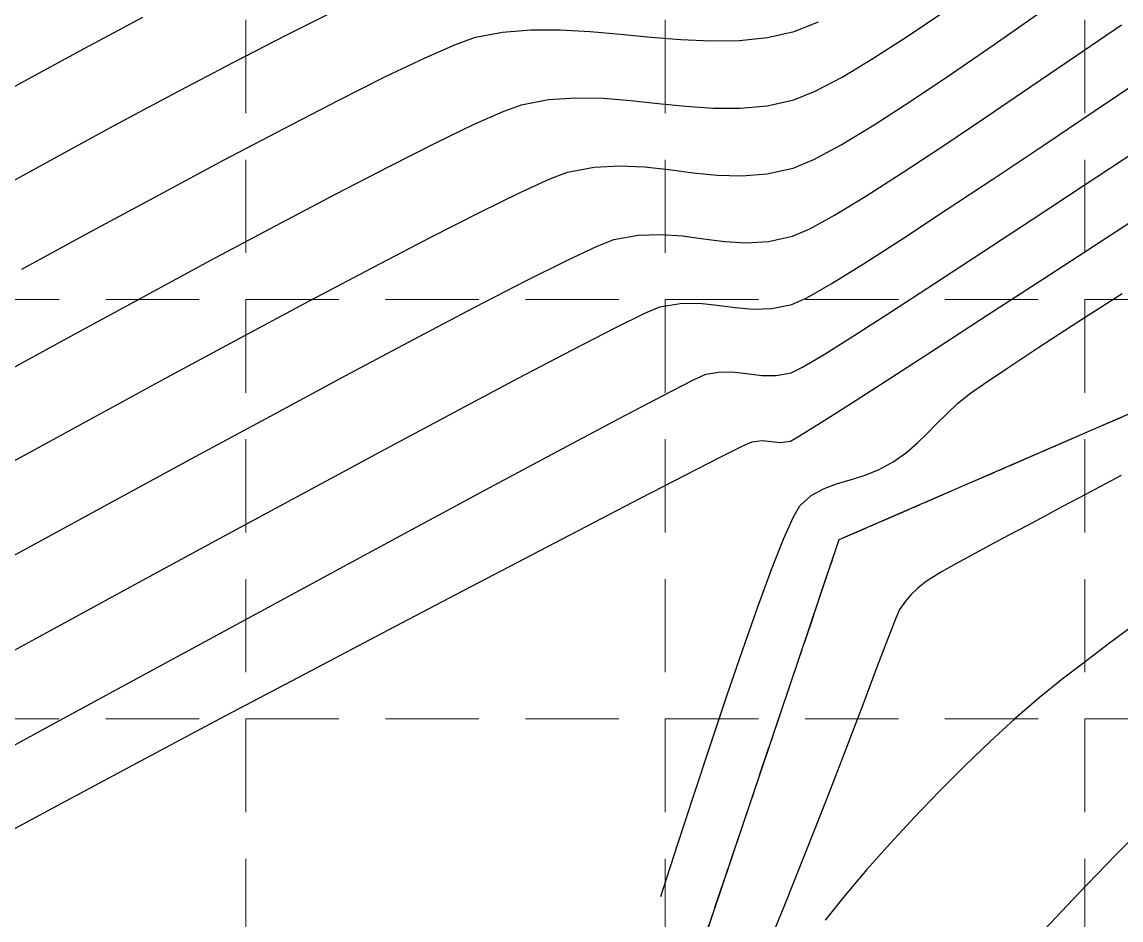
# Model space of a CAD drawing. Header units: inches. Extents: x 2547543 to 2548696, y 7125653 to 7126375.
# Drawn here: x 2548019.98 to 2548067.14, y 7125825.75 to 7125864.29 of the extents above; entities that cross this region are included whole.
import ezdxf

# ---------------------------------------------------------------- set-up
doc = ezdxf.new("R2010")
doc.units = ezdxf.units.IN
doc.header["$MEASUREMENT"] = 0
doc.linetypes.add('CENTER', pattern=[2, 1.25, -0.25, 0.25, -0.25])
doc.linetypes.add('HIDDEN', pattern=[0.375, 0.25, -0.125])
for name, color, linetype in [('CONT-MJR', 6, 'Continuous'), ('CONT-MNR', 14, 'Continuous'), ('GRID', 254, 'HIDDEN'), ('V-AREA', 6, 'Continuous'), ('V-CREEK-CNTR-E', 2, 'CENTER')]:
    doc.layers.add(name, color=color, linetype=linetype)

msp = doc.modelspace()

# ---------------------------------------------------------------- linework, layer by layer
at = {"layer": 'CONT-MJR', "color": 35, "extrusion": (0.5605996192398565, -0.8280869923553491, 0), "elevation": -4472394.68793319}
msp.add_lwpolyline([(6104770.106324621, 565), (6104772.006378194, 565)], dxfattribs=at)
at = {"layer": 'CONT-MJR', "color": 35, "extrusion": (0.5428018088393791, -0.8398608196128083, 0), "elevation": -4601643.228172543}
msp.add_lwpolyline([(6007943.983051032, 565), (6007945.730142836, 565)], dxfattribs=at)
at = {"layer": 'CONT-MJR', "color": 35, "extrusion": (-0.5141447748526068, 0.8577034163927311, 0), "elevation": 4801806.864729458}
msp.add_lwpolyline([(-5849200.293285543, 565.0000000000009), (-5849201.837575998, 565.0000000000009)], dxfattribs=at)
at = {"layer": 'CONT-MJR', "color": 35, "extrusion": (0.4654312470745188, -0.8850840379572205, 0), "elevation": -5121042.149376165}
msp.add_lwpolyline([(5571840.46110958, 565.0000000000009), (5571841.754882072, 565.0000000000009)], dxfattribs=at)
at = {"layer": 'CONT-MJR', "color": 35, "extrusion": (0.1870917827376927, -0.9823424376621587, 0), "elevation": -6523317.795866025}
msp.add_lwpolyline([(3836239.20465351, 565), (3836240.386730532, 565)], dxfattribs=at)
at = {"layer": 'CONT-MJR', "color": 35}
for points, elevation in [([(2548042.577165801, 7125860.958199721), (2548043.747313815, 7125861.037837461)], 565), ([(2548043.747313815, 7125861.037837461), (2548044.923578948, 7125861.012333871)], 565), ([(2548046.103134728, 7125860.918066779), (2548047.283154679, 7125860.791414014)], 565), ([(2548033.43090658, 7125856.895401094), (2548035.738522617, 7125858.089939441)], 565), ([(2548030.863014924, 7125855.542227992), (2548033.43090658, 7125856.895401094)], 565), ([(2548061.438463487, 7125851.725705545), (2548063.782363979, 7125853.251900653)], 560), ([(2548018.938961321, 7125849.087890478), (2548022.07282085, 7125850.803251378)], 565), ([(2548057.261456535, 7125849.014911415), (2548059.240928577, 7125850.297387301)], 560), ([(2548051.306276112, 7125846.273235479), (2548051.740612521, 7125846.320723692)], 560), ([(2548051.740612521, 7125846.320723692), (2548052.136963486, 7125846.279954319)], 560), ([(2548052.136963486, 7125846.279954319), (2548052.530937423, 7125846.24320199)], 560), ([(2548038.592535886, 7125839.715783885), (2548041.530864974, 7125841.252506763)], 560), ([(2548067.902082715, 7125838.557307181), (2548066.644248171, 7125837.625746188)], 560), ([(2548028.729231785, 7125834.515825588), (2548032.131927084, 7125836.316938372)], 560), ([(2548025.291332162, 7125832.687592686), (2548028.729231785, 7125834.515825588)], 560), ([(2548062.585586865, 7125834.379400581), (2548061.515215917, 7125833.402450906)], 560), ([(2548059.34160188, 7125831.276675166), (2548058.269754207, 7125830.161519771)], 560), ([(2548058.269754207, 7125830.161519771), (2548057.228809708, 7125829.033966473)], 560)]:
    msp.add_lwpolyline(points, dxfattribs=dict(at, elevation=elevation))
at = {"layer": 'CONT-MJR', "color": 35, "extrusion": (-0.07966345909101474, -0.9968218162167471, 0), "elevation": -7306199.788954361}
msp.add_lwpolyline([(1972276.031279514, 565.0000000000009), (1972277.214596091, 565.0000000000009)], dxfattribs=at)
at = {"layer": 'CONT-MJR', "color": 35, "extrusion": (-0.2200000183841822, 0.9754998677144757, 0), "elevation": 6390704.682846107}
msp.add_lwpolyline([(-4053313.823942096, 565.0000000000009), (-4053314.992516026, 565.0000000000009)], dxfattribs=at)
at = {"layer": 'CONT-MJR', "color": 35, "extrusion": (-0.3724702102620702, 0.9280441489860971, 0), "elevation": 5664039.686370589}
msp.add_lwpolyline([(-5018876.687379882, 565), (-5018877.688384526, 565)], dxfattribs=at)
at = {"layer": 'CONT-MJR', "color": 35, "extrusion": (-0.4081958821625339, 0.9128943650749253, 0), "elevation": 5465058.160025328}
msp.add_lwpolyline([(-5234837.460282568, 565.0000000000009), (-5234838.820471074, 565.0000000000009)], dxfattribs=at)
at = {"layer": 'CONT-MJR', "color": 35, "extrusion": (0.3416108270201201, -0.9398414987978715, 0), "elevation": -5826741.099939152}
msp.add_lwpolyline([(4829025.400953101, 565.0000000000005), (4829026.242987595, 565.0000000000005)], dxfattribs=at)
at = {"layer": 'CONT-MJR', "color": 35, "extrusion": (-0.1035960078539546, -0.9946194584647555, 0), "elevation": -7351487.327809384}
msp.add_lwpolyline([(1796126.678400386, 565.0000000000009), (1796127.862428751, 565.0000000000009)], dxfattribs=at)
at = {"layer": 'CONT-MJR', "color": 35, "extrusion": (-0.0700135345108943, -0.9975460415365758, 0), "elevation": -7286771.981502653}
msp.add_lwpolyline([(2042888.963875114, 565.0000000000005), (2042890.13922826, 565.0000000000005)], dxfattribs=at)
at = {"layer": 'CONT-MJR', "color": 35, "extrusion": (-0.004759962547305902, -0.9999886713141046, 0), "elevation": -7137908.480649553}
msp.add_lwpolyline([(2514101.937718381, 565.0000000000009), (2514103.102185203, 565.0000000000009)], dxfattribs=at)
at = {"layer": 'CONT-MJR', "color": 35, "extrusion": (0.09285447531999666, -0.9956796906701714, 0), "elevation": -6858476.739056783}
msp.add_lwpolyline([(3198710.475545276, 565), (3198711.634162771, 565)], dxfattribs=at)
at = {"layer": 'CONT-MJR', "color": 35, "extrusion": (0.435483681421691, -0.9001966247522878, 0), "elevation": -5305045.454329347}
msp.add_lwpolyline([(5396930.325357767, 565), (5396932.152208007, 565)], dxfattribs=at)
at = {"layer": 'CONT-MJR', "color": 35, "extrusion": (-0.4503379184020125, 0.8928581966075814, 0), "elevation": 5214903.692964666}
msp.add_lwpolyline([(-5484078.693440439, 565), (-5484080.933243988, 565)], dxfattribs=at)
at = {"layer": 'CONT-MJR', "color": 35, "extrusion": (-0.5459733733864944, 0.8378025277790535, 0), "elevation": 4578882.888155578}
msp.add_lwpolyline([(-6025303.302799337, 560.0000000000009), (-6025306.19314607, 560.0000000000009)], dxfattribs=at)
at = {"layer": 'CONT-MJR', "color": 35, "extrusion": (0.470972844514699, -0.8821477085668438, 0), "elevation": -5086003.794689385}
msp.add_lwpolyline([(5603820.88934933, 565), (5603824.041490164, 565)], dxfattribs=at)
at = {"layer": 'CONT-MJR', "color": 35, "extrusion": (0.5459710031679894, -0.837804072381926, 0), "elevation": -4578899.934245077}
msp.add_lwpolyline([(6025287.461921517, 560.0000000000009), (6025290.348716732, 560.0000000000009)], dxfattribs=at)
at = {"layer": 'CONT-MJR', "color": 35, "extrusion": (0.474674611139117, -0.8801613565363615, 0), "elevation": -5062417.134699677}
msp.add_lwpolyline([(5625134.510312524, 565), (5625137.857315307, 565)], dxfattribs=at)
at = {"layer": 'CONT-MJR', "color": 35, "extrusion": (0.4776563501432919, -0.8785467609454769, 0), "elevation": -5043314.21878907}
msp.add_lwpolyline([(5642264.425241037, 565), (5642267.912406301, 565)], dxfattribs=at)
at = {"layer": 'CONT-MJR', "color": 35, "extrusion": (0.5449670411223463, -0.8384574670729309, 0), "elevation": -4586114.085954949}
msp.add_lwpolyline([(6019792.8491487, 560), (6019795.47007462, 560)], dxfattribs=at)
at = {"layer": 'CONT-MJR', "color": 35, "extrusion": (0.5416108486478833, -0.8406293408077782, 0), "elevation": -4610142.304319862}
msp.add_lwpolyline([(6001406.818285726, 560), (6001408.828341535, 560)], dxfattribs=at)
at = {"layer": 'CONT-MJR', "color": 35, "extrusion": (-0.537617131766614, 0.8431890770349433, 0), "elevation": 4638558.807957228}
msp.add_lwpolyline([(-5979468.974010419, 560.0000000000009), (-5979470.549285157, 560.0000000000009)], dxfattribs=at)
at = {"layer": 'CONT-MJR', "color": 35, "extrusion": (0.5284419823991099, -0.8489694171394507, 0), "elevation": -4703127.405889101}
msp.add_lwpolyline([(5928815.828482669, 560.0000000000005), (5928816.882819506, 560.0000000000005)], dxfattribs=at)
at = {"layer": 'CONT-MJR', "color": 35, "extrusion": (0.1380352531822803, -0.9904273163028692, 0), "elevation": -6705911.694811735}
msp.add_lwpolyline([(3507278.820333472, 560.0000000000005), (3507279.251667821, 560.0000000000005)], dxfattribs=at)
at = {"layer": 'CONT-MJR', "color": 35, "extrusion": (-0.4901546327816603, 0.8716354948960465, 0), "elevation": 4962200.606636427}
msp.add_lwpolyline([(-5713739.978970817, 560.0000000000009), (-5713740.426689757, 560.0000000000009)], dxfattribs=at)
at = {"layer": 'CONT-MJR', "color": 35, "extrusion": (0.4484710817808449, -0.8937973421342887, 0), "elevation": -5226335.146219734}
msp.add_lwpolyline([(5473175.952415382, 560), (5473177.03604052, 560)], dxfattribs=at)
at = {"layer": 'CONT-MJR', "color": 35, "extrusion": (0.4226597081944461, -0.9062884590840743, 0), "elevation": -5381113.617065439}
msp.add_lwpolyline([(5321077.162444258, 560.0000000000009), (5321077.59851633, 560.0000000000009)], dxfattribs=at)
at = {"layer": 'CONT-MJR', "color": 35, "extrusion": (0.4549323225911814, -0.8905260141409646, 0), "elevation": -5186560.603747258}
msp.add_lwpolyline([(5510880.585449505, 560.0000000000009), (5510882.249727946, 560.0000000000009)], dxfattribs=at)
at = {"layer": 'CONT-MJR', "color": 35, "extrusion": (0.4581530132959208, -0.8888733410378937, 0), "elevation": -5166577.435642143}
msp.add_lwpolyline([(5529617.458701706, 560.0000000000005), (5529619.636551945, 560.0000000000005)], dxfattribs=at)
at = {"layer": 'CONT-MJR', "color": 35, "extrusion": (-0.460286759750784, 0.8877702961904752, 0), "elevation": 5153280.425063349}
msp.add_lwpolyline([(-5542008.9688435, 560), (-5542011.593160389, 560)], dxfattribs=at)
at = {"layer": 'CONT-MJR', "color": 35, "extrusion": (-0.4619621810451165, 0.8868996241311861, 0), "elevation": 5142807.105474828}
msp.add_lwpolyline([(-5551726.242784088, 560), (-5551729.246456504, 560)], dxfattribs=at)
at = {"layer": 'CONT-MJR', "color": 35, "extrusion": (-0.4648515113293887, 0.8853886561362662, 0), "elevation": 5124678.059134413}
msp.add_lwpolyline([(-5568458.265555475, 560.0000000000009), (-5568461.826601814, 560.0000000000009)], dxfattribs=at)
at = {"layer": 'CONT-MJR', "color": 35, "extrusion": (-0.4662895385600329, 0.8846321643652076, 0), "elevation": 5115623.276932976}
msp.add_lwpolyline([(-5576774.107818269, 560.0000000000009), (-5576777.846885083, 560.0000000000009)], dxfattribs=at)
at = {"layer": 'CONT-MJR', "color": 35, "extrusion": (0.6035350149456586, -0.7973364946711919, 0), "elevation": -4143842.953889701}
msp.add_lwpolyline([(6332359.044268486, 560), (6332357.658336381, 560)], dxfattribs=at)
at = {"layer": 'CONT-MJR', "color": 35, "extrusion": (0.6103017456579564, -0.7921690345165299, 0), "elevation": -4089778.40287142}
msp.add_lwpolyline([(6367409.24984402, 560), (6367408.083141196, 560)], dxfattribs=at)
at = {"layer": 'CONT-MJR', "color": 35, "extrusion": (-0.6284773456351148, 0.7778278897181821, 0), "elevation": 3941273.152720721}
msp.add_lwpolyline([(-6460382.265585237, 560), (-6460380.991655702, 560)], dxfattribs=at)
at = {"layer": 'CONT-MJR', "color": 35, "extrusion": (-0.653761136038546, 0.7567009825588903, 0), "elevation": 3726301.585793757}
msp.add_lwpolyline([(-6586716.413617216, 560.0000000000009), (-6586715.041234581, 560.0000000000009)], dxfattribs=at)
at = {"layer": 'CONT-MJR', "color": 35, "extrusion": (0.6914082013013166, -0.7224643238065657, 0), "elevation": -3386409.781619389}
msp.add_lwpolyline([(6767743.195169423, 560.0000000000009), (6767741.691204645, 560.0000000000009)], dxfattribs=at)
at = {"layer": 'CONT-MJR', "color": 35, "extrusion": (0.4714761029159097, -0.8818788376978022, 0), "elevation": -5082788.013674781}
msp.add_lwpolyline([(5606705.537421957, 560), (5606709.407921614, 560)], dxfattribs=at)
at = {"layer": 'CONT-MJR', "color": 35, "extrusion": (0.7067386530872558, -0.7074747177337235, 0), "elevation": -3240533.44401379}
msp.add_lwpolyline([(6838789.498598792, 560.0000000000009), (6838787.962073018, 560.0000000000009)], dxfattribs=at)
at = {"layer": 'CONT-MJR', "color": 35, "extrusion": (-0.4737832930804064, 0.8806414657497601, 0), "elevation": 5068091.939442839}
msp.add_lwpolyline([(-5619989.553386088, 560.0000000000009), (-5619993.333507489, 560.0000000000009)], dxfattribs=at)
at = {"layer": 'CONT-MJR', "color": 35, "extrusion": (0.7487258618159178, -0.6628797657554584, 0), "elevation": -2815771.536252312}
msp.add_lwpolyline([(7024348.063574321, 560.0000000000009), (7024346.563538164, 560.0000000000009)], dxfattribs=at)
at = {"layer": 'CONT-MJR', "color": 35, "extrusion": (0.7634832281074524, -0.6458276553374157, 0), "elevation": -2656658.532713072}
msp.add_lwpolyline([(7086055.279887527, 560), (7086053.836708348, 560)], dxfattribs=at)
at = {"layer": 'CONT-MJR', "color": 35, "extrusion": (0.7797731355433877, -0.6260621830815482, 0), "elevation": -2474305.615601435}
msp.add_lwpolyline([(7151769.379445167, 560.0000000000005), (7151768.015285585, 560.0000000000005)], dxfattribs=at)
at = {"layer": 'CONT-MNR', "color": 35, "extrusion": (0.446822391717089, -0.8946226859744953, 0), "elevation": -5236441.898369999}
msp.add_lwpolyline([(5463522.160196897, 567.0000000000009), (5463524.460116734, 567.0000000000009)], dxfattribs=at)
at = {"layer": 'CONT-MNR', "color": 35}
for points, elevation in [([(2548022.675779829, 7125863.160113894), (2548025.172831183, 7125864.496048651)], 568), ([(2548029.044642339, 7125862.552405174), (2548031.376719266, 7125863.754887645)], 567), ([(2548040.604402672, 7125863.854788498), (2548041.821413938, 7125863.950967926)], 566), ([(2548041.821413938, 7125863.950967926), (2548043.077238828, 7125863.947759487)], 566), ([(2548044.360183937, 7125863.874580098), (2548045.658555864, 7125863.760846673)], 566), ([(2548065.225915845, 7125862.847182427), (2548067.150947439, 7125864.165400707)], 563), ([(2548037.275984688, 7125862.750006218), (2548038.576501787, 7125863.322853836)], 566), ([(2548038.576501787, 7125863.322853836), (2548039.437898432, 7125863.629804291)], 566), ([(2548048.254806557, 7125863.529385375), (2548049.529298515, 7125863.470491333)], 566), ([(2548049.529298515, 7125863.470491333), (2548050.772443678, 7125863.488710914)], 566), ([(2548020.071145126, 7125861.745525617), (2548022.675779829, 7125863.160113894)], 568), ([(2548063.272940526, 7125861.511328183), (2548065.225915845, 7125862.847182427)], 563), ([(2548026.48805163, 7125861.204494305), (2548029.044642339, 7125862.552405174)], 567), ([(2548058.13116534, 7125860.900342739), (2548059.863230469, 7125862.06277474)], 564), ([(2548061.342239842, 7125860.198574984), (2548063.272940526, 7125861.511328183)], 563), ([(2548023.756949823, 7125859.740553424), (2548026.48805163, 7125861.204494305)], 567), ([(2548031.228479968, 7125859.719464632), (2548033.553096849, 7125860.919973189)], 566), ([(2548028.660250353, 7125858.366412616), (2548031.228479968, 7125859.719464632)], 566), ([(2548055.130594726, 7125859.019032137), (2548056.537792227, 7125859.871367199)], 564), ([(2548057.748535831, 7125857.805319735), (2548059.484032157, 7125858.949659834)], 563), ([(2548017.971223654, 7125856.582175189), (2548020.901339604, 7125858.189980922)], 567), ([(2548025.897284932, 7125856.889155567), (2548028.660250353, 7125858.366412616)], 566), ([(2548044.53606362, 7125858.058780994), (2548045.632768342, 7125858.11782966)], 564), ([(2548045.632768342, 7125858.11782966), (2548046.696332868, 7125858.0671235)], 564), ([(2548042.624747218, 7125857.555875472), (2548043.394024326, 7125857.844281354)], 564), ([(2548046.696332868, 7125858.0671235), (2548047.738951572, 7125857.952358663)], 564), ([(2548049.810129019, 7125857.713437551), (2548050.863076513, 7125857.680673572)], 564), ([(2548050.863076513, 7125857.680673572), (2548051.943855688, 7125857.766635511)], 564), ([(2548059.640271975, 7125856.219659002), (2548061.682318182, 7125857.574758134)], 562), ([(2548054.84655071, 7125855.993312717), (2548056.185969229, 7125856.806291696)], 563), ([(2548037.519941289, 7125855.05143622), (2548039.634764889, 7125856.129397823)], 564), ([(2548035.062483811, 7125853.77039954), (2548037.519941289, 7125855.05143622)], 564), ([(2548045.372087272, 7125854.951519886), (2548046.412279819, 7125855.139673071)], 563), ([(2548046.412279819, 7125855.139673071), (2548047.387745539, 7125855.171902074)], 563), ([(2548051.05546689, 7125854.812141166), (2548052.017143534, 7125854.867672928)], 563), ([(2548052.017143534, 7125854.867672928), (2548053.038031375, 7125855.088449972)], 563), ([(2548041.605566883, 7125853.174594405), (2548043.384305829, 7125854.067426304)], 563), ([(2548054.696743479, 7125853.054399968), (2548056.085001067, 7125853.912917802)], 562), ([(2548053.651382549, 7125852.45453347), (2548054.696743479, 7125853.054399968)], 562), ([(2548036.775606535, 7125850.654104896), (2548039.382852852, 7125852.025704301)], 563), ([(2548048.223807407, 7125852.207236446), (2548049.037877812, 7125852.212691654)], 562), ([(2548051.35027511, 7125851.960993224), (2548052.153705166, 7125851.984430018)], 562), ([(2548045.437468763, 7125851.164338061), (2548046.709024874, 7125851.789040201)], 562), ([(2548055.686601929, 7125850.830314972), (2548057.287544478, 7125851.856723752)], 561), ([(2548026.163716224, 7125849.009389843), (2548029.331430468, 7125850.71932127)], 564), ([(2548041.269820577, 7125848.998062927), (2548043.602170969, 7125850.221672227)], 562), ([(2548049.328213166, 7125849.165996948), (2548049.982410796, 7125849.267870842)], 561), ([(2548049.982410796, 7125849.267870842), (2548050.587560226, 7125849.252654762)], 561), ([(2548052.342267485, 7125849.109676767), (2548052.984772287, 7125849.23131088)], 561), ([(2548022.865131346, 7125847.216603663), (2548026.163716224, 7125849.009389843)], 564), ([(2548030.645288235, 7125847.37617378), (2548033.84327073, 7125849.093145089)], 563), ([(2548051.744133753, 7125849.113036717), (2548052.342267485, 7125849.109676767)], 561), ([(2548060.125697904, 7125847.910380708), (2548060.676897547, 7125848.361009142)], 559), ([(2548027.241101849, 7125845.536539873), (2548030.645288235, 7125847.37617378)], 563), ([(2548043.156788301, 7125845.970421553), (2548045.598775055, 7125847.268750048)], 561), ([(2548059.237944461, 7125847.050656348), (2548059.657507422, 7125847.474704325)], 559), ([(2548054.374274442, 7125844.256852242), (2548054.932114992, 7125844.468313662)], 559), ([(2548054.932114992, 7125844.468313662), (2548055.515665462, 7125844.640577282)], 559), ([(2548028.303674672, 7125842.03459566), (2548031.957344633, 7125844.011776529)], 562), ([(2548053.062882951, 7125843.024728686), (2548053.360619681, 7125843.523498295)], 559), ([(2548052.139052558, 7125840.791723436), (2548052.649218346, 7125842.091685806)], 559), ([(2548062.29964609, 7125842.248470496), (2548061.494985969, 7125841.817633467)], 559), ([(2548051.551812279, 7125839.192195352), (2548052.139052558, 7125840.791723436)], 559), ([(2548059.466834938, 7125840.698673622), (2548059.020467086, 7125840.431862958)], 559), ([(2548058.130150447, 7125839.709108983), (2548057.884642855, 7125839.422780357)], 559), ([(2548050.223815018, 7125835.363857157), (2548050.906924202, 7125837.360455332)], 559), ([(2548049.52191142, 7125833.2697546), (2548050.223815018, 7125835.363857157)], 559), ([(2548056.051887908, 7125834.980115485), (2548055.327642976, 7125833.08026567)], 559), ([(2548016.869808706, 7125831.737008542), (2548021.092515966, 7125834.036774522)], 561), ([(2548048.13942775, 7125829.058451458), (2548048.8206401, 7125831.145501441)], 559), ([(2548054.510136407, 7125830.958962483), (2548053.618404686, 7125828.680874202)], 559), ([(2548053.618404686, 7125828.680874202), (2548052.671484303, 7125826.310669105)], 559), ([(2548047.395252975, 7125826.757691213), (2548047.497701063, 7125827.075958428)], 559), ([(2548065.324899862, 7125826.902323515), (2548063.633132697, 7125825.11161365)], 561)]:
    msp.add_lwpolyline(points, dxfattribs=dict(at, elevation=elevation))
at = {"layer": 'CONT-MNR', "color": 35, "extrusion": (0.3680060833929829, -0.9298233824688197, 0), "elevation": -5688095.802279504}
msp.add_lwpolyline([(4991600.623935256, 566), (4991601.744564304, 566)], dxfattribs=at)
at = {"layer": 'CONT-MNR', "color": 35, "extrusion": (0.5713640506593937, -0.8206967293794277, 0), "elevation": -4392301.87048767}
msp.add_lwpolyline([(6162648.020748247, 564.0000000000005), (6162650.295642642, 564.0000000000005)], dxfattribs=at)
at = {"layer": 'CONT-MNR', "color": 35, "extrusion": (0.1893802409068293, -0.9819038264280628, 0), "elevation": -6514364.442120093}
msp.add_lwpolyline([(3851427.444843633, 566), (3851428.632846172, 566)], dxfattribs=at)
at = {"layer": 'CONT-MNR', "color": 35, "extrusion": (-0.05694758888412865, -0.9983771692703536, 0), "elevation": -7259404.786391431}
msp.add_lwpolyline([(2138107.26409138, 566), (2138108.549121877, 566)], dxfattribs=at)
at = {"layer": 'CONT-MNR', "color": 35, "extrusion": (-0.0954610036589174, -0.9954331704240281, 0), "elevation": -7336560.151403783}
msp.add_lwpolyline([(1856167.061734314, 566), (1856168.36981343, 566)], dxfattribs=at)
at = {"layer": 'CONT-MNR', "color": 35, "extrusion": (0.2219334759644046, -0.9750618094492047, 0), "elevation": -6382659.437623886}
msp.add_lwpolyline([(4065975.847907575, 566.0000000000009), (4065977.022572966, 566.0000000000009)], dxfattribs=at)
at = {"layer": 'CONT-MNR', "color": 35, "extrusion": (-0.08208586186862533, -0.9966252612096912, 0), "elevation": -7310974.338396957}
msp.add_lwpolyline([(1954515.309626137, 566.0000000000009), (1954516.608153679, 566.0000000000009)], dxfattribs=at)
at = {"layer": 'CONT-MNR', "color": 35, "extrusion": (0.1033922400252846, -0.9946406610945252, 0), "elevation": -6824224.894219656}
msp.add_lwpolyline([(3271153.893018007, 566.0000000000009), (3271155.099589397, 566.0000000000009)], dxfattribs=at)
at = {"layer": 'CONT-MNR', "color": 35, "extrusion": (0.5662844191940897, -0.8242098983742021, 0), "elevation": -4430279.446866912}
msp.add_lwpolyline([(6135400.820400161, 564), (6135403.032547284, 564)], dxfattribs=at)
at = {"layer": 'CONT-MNR', "color": 35, "extrusion": (0.4322287148324161, -0.9017640146259541, 0), "elevation": -5324511.723975196}
msp.add_lwpolyline([(5377728.946967922, 566.0000000000009), (5377730.821915906, 566.0000000000009)], dxfattribs=at)
at = {"layer": 'CONT-MNR', "color": 35, "extrusion": (-0.4484668820432837, 0.8937994493790962, 0), "elevation": 5226381.903725043}
msp.add_lwpolyline([(-5473143.615411887, 566), (-5473145.888994868, 566)], dxfattribs=at)
at = {"layer": 'CONT-MNR', "color": 35, "extrusion": (-0.5574717514941601, 0.8301959083770731, 0), "elevation": 4495385.387545306}
msp.add_lwpolyline([(-6087859.862295147, 562.0000000000009), (-6087862.432149786, 562.0000000000009)], dxfattribs=at)
at = {"layer": 'CONT-MNR', "color": 35, "extrusion": (0.4817764315020749, -0.876294168672328, 0), "elevation": -5016775.077097353}
msp.add_lwpolyline([(5665884.327235954, 568), (5665887.373141, 568)], dxfattribs=at)
at = {"layer": 'CONT-MNR', "color": 35, "extrusion": (0.5424964385070284, -0.8400581016853477, 0), "elevation": -4603824.719549692}
msp.add_lwpolyline([(6006269.139641535, 564), (6006271.036383092, 564)], dxfattribs=at)
at = {"layer": 'CONT-MNR', "color": 35, "extrusion": (0.5572683500294979, -0.8303324551379411, 0), "elevation": -4496876.681061873}
msp.add_lwpolyline([(6086755.774021469, 562), (6086758.381997932, 562)], dxfattribs=at)
at = {"layer": 'CONT-MNR', "color": 35, "extrusion": (0.5578224650422159, -0.829960298745805, 0), "elevation": -4492815.200223129}
msp.add_lwpolyline([(6089752.415431794, 563), (6089754.654343329, 563)], dxfattribs=at)
at = {"layer": 'CONT-MNR', "color": 35, "extrusion": (0.4771831593813438, -0.8788038645811926, 0), "elevation": -5046359.051941846}
msp.add_lwpolyline([(5639550.139529418, 567), (5639553.388957798, 567)], dxfattribs=at)
at = {"layer": 'CONT-MNR', "color": 35, "extrusion": (-0.4744517867279024, 0.880281490246558, 0), "elevation": 5063832.487168619}
msp.add_lwpolyline([(-5623880.978001434, 564), (-5623882.311141249, 564)], dxfattribs=at)
at = {"layer": 'CONT-MNR', "color": 35, "extrusion": (0.5558218515142664, -0.8313014311182514, 0), "elevation": -4507467.237802623}
msp.add_lwpolyline([(6078914.673917711, 562), (6078917.242190244, 562)], dxfattribs=at)
at = {"layer": 'CONT-MNR', "color": 35, "extrusion": (0.55126999575674, -0.8343269094176238, 0), "elevation": -4540622.394723673}
msp.add_lwpolyline([(6054190.967360072, 561), (6054193.631309276, 561)], dxfattribs=at)
at = {"layer": 'CONT-MNR', "color": 35, "extrusion": (0.3825594732537418, -0.9239308683141937, 0), "elevation": -5609018.34690924}
msp.add_lwpolyline([(5080289.370014746, 564.0000000000009), (5080290.335883012, 564.0000000000009)], dxfattribs=at)
at = {"layer": 'CONT-MNR', "color": 35, "extrusion": (0.1845938589077895, -0.9828148896173333, 0), "elevation": -6533046.027888738}
msp.add_lwpolyline([(3819644.584542431, 564), (3819645.74655097, 564)], dxfattribs=at)
at = {"layer": 'CONT-MNR', "color": 35, "extrusion": (-0.1277119724182088, -0.991811298635507, 0), "elevation": -7392922.632178265}
msp.add_lwpolyline([(1617125.162687123, 564.0000000000009), (1617126.205090309, 564.0000000000009)], dxfattribs=at)
at = {"layer": 'CONT-MNR', "color": 35, "extrusion": (-0.1014622112191463, -0.9948393939197027, 0), "elevation": -7347614.736826467}
msp.add_lwpolyline([(1811894.005656478, 564), (1811895.048347584, 564)], dxfattribs=at)
at = {"layer": 'CONT-MNR', "color": 35, "extrusion": (0.2180224528022221, -0.9759437535401837, 0), "elevation": -6398903.841296844}
msp.add_lwpolyline([(4040352.366903519, 564), (4040353.515335718, 564)], dxfattribs=at)
at = {"layer": 'CONT-MNR', "color": 35, "extrusion": (-0.5386655471830696, 0.842519690142589, 0), "elevation": 4631124.588769018}
msp.add_lwpolyline([(-5985241.063978018, 563), (-5985242.918613134, 563)], dxfattribs=at)
at = {"layer": 'CONT-MNR', "color": 35, "extrusion": (0.4161973954937279, -0.9092742864417962, 0), "elevation": -5418870.340377759}
msp.add_lwpolyline([(5282631.597330127, 564.0000000000009), (5282632.994854983, 564.0000000000009)], dxfattribs=at)
at = {"layer": 'CONT-MNR', "color": 35, "extrusion": (0.5509200980583188, -0.8345579941234836, 0), "elevation": -4543160.633628397}
msp.add_lwpolyline([(6052283.803444068, 561), (6052286.465277376, 561)], dxfattribs=at)
at = {"layer": 'CONT-MNR', "color": 35, "extrusion": (0.4757010077639461, -0.8796070436350348, 0), "elevation": -5055855.424489399}
msp.add_lwpolyline([(5631035.523010419, 566), (5631038.829969267, 566)], dxfattribs=at)
at = {"layer": 'CONT-MNR', "color": 35, "extrusion": (0.4410250426629286, -0.8974947976139819, 0), "elevation": -5271669.516051237}
msp.add_lwpolyline([(5429533.319793286, 564.0000000000009), (5429535.235402066, 564.0000000000009)], dxfattribs=at)
at = {"layer": 'CONT-MNR', "color": 35, "extrusion": (0.5480528500284012, -0.8364437061606399, 0), "elevation": -4563906.238046024}
msp.add_lwpolyline([(6036652.003602434, 562.0000000000009), (6036654.259104162, 562.0000000000009)], dxfattribs=at)
at = {"layer": 'CONT-MNR', "color": 35, "extrusion": (0.4818330921242949, -0.8762630149298445, 0), "elevation": -5016386.91104028}
msp.add_lwpolyline([(5666238.23274629, 563), (5666239.449335434, 563)], dxfattribs=at)
at = {"layer": 'CONT-MNR', "color": 35, "extrusion": (0.5498832781418873, -0.8352415102351727, 0), "elevation": -4550673.153693305}
msp.add_lwpolyline([(6046634.632018328, 561.0000000000009), (6046637.216555763, 561.0000000000009)], dxfattribs=at)
at = {"layer": 'CONT-MNR', "color": 35, "extrusion": (0.4791044398839213, -0.8777579026608159, 0), "elevation": -5034006.690166808}
msp.add_lwpolyline([(5650572.809750321, 566.0000000000009), (5650576.234164085, 566.0000000000009)], dxfattribs=at)
at = {"layer": 'CONT-MNR', "color": 35, "extrusion": (0.3944102464047278, -0.9189344685726845, 0), "elevation": -5543215.632248466}
msp.add_lwpolyline([(5152004.025678312, 563), (5152004.83364372, 563)], dxfattribs=at)
at = {"layer": 'CONT-MNR', "color": 35, "extrusion": (0.3665274315712455, -0.9304072451920106, 0), "elevation": -5696018.549323319}
msp.add_lwpolyline([(4982540.422646687, 563.0000000000009), (4982541.188397795, 563.0000000000009)], dxfattribs=at)
at = {"layer": 'CONT-MNR', "color": 35, "extrusion": (-0.07512241839431866, -0.9971743188904281, 0), "elevation": -7297135.259504059}
msp.add_lwpolyline([(2005535.944734744, 563.0000000000009), (2005536.878769257, 563.0000000000009)], dxfattribs=at)
at = {"layer": 'CONT-MNR', "color": 35, "extrusion": (-0.1299858779417275, -0.9915158453276066, 0), "elevation": -7396608.542680414}
msp.add_lwpolyline([(1600169.751603866, 563), (1600170.667354311, 563)], dxfattribs=at)
at = {"layer": 'CONT-MNR', "color": 35, "extrusion": (-0.1253524154037461, -0.9921122778962302, 0), "elevation": -7389052.344032586}
msp.add_lwpolyline([(1634707.789013254, 563), (1634708.701433432, 563)], dxfattribs=at)
at = {"layer": 'CONT-MNR', "color": 35, "extrusion": (-0.06075200343447067, -0.9981528911337673, 0), "elevation": -7267491.789011106}
msp.add_lwpolyline([(2110433.646919938, 563.0000000000009), (2110434.571749984, 563.0000000000009)], dxfattribs=at)
at = {"layer": 'CONT-MNR', "color": 35, "extrusion": (-0.5400043859033905, 0.8416622025522486, 0), "elevation": 4621600.437983559}
msp.add_lwpolyline([(-5992594.863011108, 562.0000000000009), (-5992596.845600653, 562.0000000000009)], dxfattribs=at)
at = {"layer": 'CONT-MNR', "color": 35, "extrusion": (0.4276957522778204, -0.9039227530511164, 0), "elevation": -5351434.294381277}
msp.add_lwpolyline([(5350931.90682527, 563.0000000000009), (5350933.317699216, 563.0000000000009)], dxfattribs=at)
at = {"layer": 'CONT-MNR', "color": 35, "extrusion": (0.5479959348633674, -0.8364809952253692, 0), "elevation": -4564314.609376028}
msp.add_lwpolyline([(6036341.550134927, 561.0000000000009), (6036343.982205196, 561.0000000000009)], dxfattribs=at)
at = {"layer": 'CONT-MNR', "color": 35, "extrusion": (-0.4678080228937918, 0.8838301045541511, 0), "elevation": 5106052.838085208}
msp.add_lwpolyline([(-5585558.55120986, 564), (-5585561.659443592, 564)], dxfattribs=at)
at = {"layer": 'CONT-MNR', "color": 35, "extrusion": (0.4591739426129064, -0.888346379755847, 0), "elevation": -5160231.560352786}
msp.add_lwpolyline([(5535547.130351463, 563.0000000000009), (5535549.632431824, 563.0000000000009)], dxfattribs=at)
at = {"layer": 'CONT-MNR', "color": 35, "extrusion": (0.5448838978202735, -0.8385115013499732, 0), "elevation": -4586713.352072339}
msp.add_lwpolyline([(6019337.276686132, 561.0000000000005), (6019339.481136624, 561.0000000000005)], dxfattribs=at)
at = {"layer": 'CONT-MNR', "color": 35, "extrusion": (0.4182124056483689, -0.9083492630931146, 0), "elevation": -5407135.178719935}
msp.add_lwpolyline([(5294641.849307262, 562.0000000000009), (5294642.553860835, 562.0000000000009)], dxfattribs=at)
at = {"layer": 'CONT-MNR', "color": 35, "extrusion": (0.5430993393328097, -0.8396684510068636, 0), "elevation": -4599500.043618244}
msp.add_lwpolyline([(6009575.229315785, 559), (6009577.481587043, 559)], dxfattribs=at)
at = {"layer": 'CONT-MNR', "color": 35, "extrusion": (0.4718775127900653, -0.8816641157056704, 0), "elevation": -5080249.129669459}
msp.add_lwpolyline([(5609034.741234372, 564), (5609038.125632973, 564)], dxfattribs=at)
at = {"layer": 'CONT-MNR', "color": 35, "extrusion": (-0.3877769611977638, 0.9217532361560917, 0), "elevation": 5580203.137100857}
msp.add_lwpolyline([(-5111911.452620214, 562.0000000000005), (-5111912.148170088, 562.0000000000005)], dxfattribs=at)
at = {"layer": 'CONT-MNR', "color": 35, "extrusion": (0.1675475743589854, -0.9858639917992849, 0), "elevation": -6598201.802749217}
msp.add_lwpolyline([(3705947.35959864, 562.0000000000009), (3705948.245782936, 562.0000000000009)], dxfattribs=at)
at = {"layer": 'CONT-MNR', "color": 35, "extrusion": (-0.1005617973174985, -0.9949308141374829, 0), "elevation": -7345966.334298809}
msp.add_lwpolyline([(1818543.997790854, 562), (1818544.779005276, 562)], dxfattribs=at)
at = {"layer": 'CONT-MNR', "color": 35, "extrusion": (-0.1344690092714444, -0.9909177995906402, 0), "elevation": -7403767.451176786}
msp.add_lwpolyline([(1566701.639366602, 562), (1566702.409570623, 562)], dxfattribs=at)
at = {"layer": 'CONT-MNR', "color": 35, "extrusion": (-0.08975987529966312, -0.9959634354664779, 0), "elevation": -7325800.771154186}
msp.add_lwpolyline([(1898149.618079669, 562.0000000000009), (1898150.393142386, 562.0000000000009)], dxfattribs=at)
at = {"layer": 'CONT-MNR', "color": 35, "extrusion": (0.2004098902131088, -0.979712139306628, 0), "elevation": -6470628.839666986}
msp.add_lwpolyline([(3924448.840445833, 562), (3924449.715903664, 562)], dxfattribs=at)
at = {"layer": 'CONT-MNR', "color": 35, "extrusion": (0.4568873798737704, -0.8895245483470824, 0), "elevation": -5174449.734821931}
msp.add_lwpolyline([(5522258.371542554, 562.0000000000005), (5522260.43477712, 562.0000000000005)], dxfattribs=at)
at = {"layer": 'CONT-MNR', "color": 35, "extrusion": (0.5452459853497582, -0.8382760973927214, 0), "elevation": -4584108.544444795}
msp.add_lwpolyline([(6021322.104939774, 559), (6021324.10195617, 559)], dxfattribs=at)
at = {"layer": 'CONT-MNR', "color": 35, "extrusion": (-0.4698960958976351, 0.8827217336511888, 0), "elevation": 5092830.710069823}
msp.add_lwpolyline([(-5597613.520358419, 563.0000000000005), (-5597616.842283884, 563.0000000000005)], dxfattribs=at)
at = {"layer": 'CONT-MNR', "color": 35, "extrusion": (0.5305104134055172, -0.8476784185457993, 0), "elevation": -4688659.886955198}
msp.add_lwpolyline([(5940268.360671263, 561), (5940269.884641797, 561)], dxfattribs=at)
at = {"layer": 'CONT-MNR', "color": 35, "extrusion": (-0.5486634129379819, 0.8360433357806553, 0), "elevation": 4559490.396491605}
msp.add_lwpolyline([(-6039983.314604766, 559), (-6039984.963804874, 559)], dxfattribs=at)
at = {"layer": 'CONT-MNR', "color": 35, "extrusion": (0.5108581436838048, -0.8596650260606961, 0), "elevation": -4824149.706608444}
msp.add_lwpolyline([(5830770.690491734, 561.0000000000009), (5830771.762002394, 561.0000000000009)], dxfattribs=at)
at = {"layer": 'CONT-MNR', "color": 35, "extrusion": (0.4135010366332782, -0.9105036478253145, 0), "elevation": -5434490.620884326}
msp.add_lwpolyline([(5266553.599412205, 561.0000000000005), (5266554.225209049, 561.0000000000005)], dxfattribs=at)
at = {"layer": 'CONT-MNR', "color": 35, "extrusion": (-0.1229436776832472, -0.992413649703448, 0), "elevation": -7385056.774221315}
msp.add_lwpolyline([(1652642.069491864, 561.0000000000009), (1652642.653377471, 561.0000000000009)], dxfattribs=at)
at = {"layer": 'CONT-MNR', "color": 35, "extrusion": (-0.1167340158217176, -0.9931632139533437, 0), "elevation": -7374575.519864398}
msp.add_lwpolyline([(1698801.695328631, 561.0000000000009), (1698802.276418901, 561.0000000000009)], dxfattribs=at)
at = {"layer": 'CONT-MNR', "color": 35, "extrusion": (0.4453160558755802, -0.8953734474393448, 0), "elevation": -5245607.286831032}
msp.add_lwpolyline([(5454714.059685072, 561), (5454714.605661135, 561)], dxfattribs=at)
at = {"layer": 'CONT-MNR', "color": 35, "extrusion": (-0.5552163294980674, 0.8317059741631616, 0), "elevation": 4511885.771501408}
msp.add_lwpolyline([(-6075625.335071632, 559.0000000000009), (-6075626.543931609, 559.0000000000009)], dxfattribs=at)
at = {"layer": 'CONT-MNR', "color": 35, "extrusion": (-0.4691155294332411, 0.8831368070942179, 0), "elevation": 5097773.802675198}
msp.add_lwpolyline([(-5593112.328464619, 562), (-5593115.456761261, 562)], dxfattribs=at)
at = {"layer": 'CONT-MNR', "color": 35, "extrusion": (0.4539947545269196, -0.891004356253123, 0), "elevation": -5192361.647740062}
msp.add_lwpolyline([(5505419.146254868, 561.0000000000009), (5505420.569133613, 561.0000000000009)], dxfattribs=at)
at = {"layer": 'CONT-MNR', "color": 35, "extrusion": (0.5735720802742067, -0.8191550944295707, 0), "elevation": -4375678.52394022}
msp.add_lwpolyline([(6174444.552538846, 559.0000000000005), (6174445.228712412, 559.0000000000005)], dxfattribs=at)
at = {"layer": 'CONT-MNR', "color": 35, "extrusion": (0.4645678583432746, -0.8855375231995215, 0), "elevation": -5126465.054283058}
msp.add_lwpolyline([(5566829.593063187, 561), (5566831.729456723, 561)], dxfattribs=at)
at = {"layer": 'CONT-MNR', "color": 35, "extrusion": (0.6812299662790166, -0.7320694864857367, 0), "elevation": -3480800.907021776}
msp.add_lwpolyline([(6719697.559908724, 559.0000000000009), (6719698.199452497, 559.0000000000009)], dxfattribs=at)
at = {"layer": 'CONT-MNR', "color": 35, "extrusion": (0.4721304105490833, -0.8815287150369829, 0), "elevation": -5078632.750682772}
msp.add_lwpolyline([(5610494.884580942, 562.0000000000009), (5610498.431133979, 562.0000000000009)], dxfattribs=at)
at = {"layer": 'CONT-MNR', "color": 35, "extrusion": (0.4796231613261404, -0.8774745712096272, 0), "elevation": -5030658.949189028}
msp.add_lwpolyline([(5653542.792176468, 564), (5653546.640167982, 564)], dxfattribs=at)
at = {"layer": 'CONT-MNR', "color": 35, "extrusion": (0.7160281627730238, -0.6980713932800056, 0), "elevation": -3149867.804169692}
msp.add_lwpolyline([(6881033.853650797, 559.0000000000009), (6881034.434274915, 559.0000000000009)], dxfattribs=at)
at = {"layer": 'CONT-MNR', "color": 35, "extrusion": (0.6945770459717867, -0.7194183255999992, 0), "elevation": -3356641.477642951}
msp.add_lwpolyline([(6782569.133240523, 559), (6782569.724625034, 559)], dxfattribs=at)
at = {"layer": 'CONT-MNR', "color": 35, "extrusion": (-0.4742918470964992, 0.8803676753367261, 0), "elevation": 5064851.94394994}
msp.add_lwpolyline([(-5622934.689438201, 562.0000000000009), (-5622938.578010883, 562.0000000000009)], dxfattribs=at)
at = {"layer": 'CONT-MNR', "color": 35, "extrusion": (0.4722575905076117, -0.881460588006035, 0), "elevation": -5077819.657393966}
msp.add_lwpolyline([(5611231.156946518, 561), (5611234.467567027, 561)], dxfattribs=at)
at = {"layer": 'CONT-MNR', "color": 35, "extrusion": (0.648687950684182, -0.7610544938683146, 0), "elevation": -3770262.505131057}
msp.add_lwpolyline([(6561661.254789481, 559), (6561661.885454254, 559)], dxfattribs=at)
at = {"layer": 'CONT-MNR', "color": 35, "extrusion": (0.477338484735819, -0.8787195064354224, 0), "elevation": -5045348.010470228}
msp.add_lwpolyline([(5640437.509510728, 563), (5640441.55055847, 563)], dxfattribs=at)
at = {"layer": 'CONT-MNR', "color": 35, "extrusion": (0.4830962832045473, -0.8755672339426321, 0), "elevation": -5008199.710920762}
msp.add_lwpolyline([(5673464.250738472, 559), (5673464.962660227, 559)], dxfattribs=at)
at = {"layer": 'CONT-MNR', "color": 35, "extrusion": (0.5854163346516446, -0.8107328259809354, 0), "elevation": -4285482.382912991}
msp.add_lwpolyline([(6237380.040749672, 559), (6237380.74242265, 559)], dxfattribs=at)
at = {"layer": 'CONT-MNR', "color": 35, "extrusion": (-0.3609011415918641, 0.9326040778367257, 0), "elevation": 5725995.576811802}
msp.add_lwpolyline([(-4948053.057871083, 559.0000000000009), (-4948053.718706578, 559.0000000000009)], dxfattribs=at)
at = {"layer": 'CONT-MNR', "color": 35, "extrusion": (0.4740960350490265, -0.8804731395964287, 0), "elevation": -5066098.822999244}
msp.add_lwpolyline([(5621811.797217576, 561), (5621815.568418231, 561)], dxfattribs=at)
at = {"layer": 'CONT-MNR', "color": 35, "extrusion": (0.287878706513439, -0.957666878583649, 0), "elevation": -6090654.468239466}
msp.add_lwpolyline([(4491567.310090302, 559.0000000000009), (4491567.939783424, 559.0000000000009)], dxfattribs=at)
at = {"layer": 'CONT-MNR', "color": 35, "extrusion": (0.4664482724867983, -0.8845484775262924, 0), "elevation": -5114613.670091139}
msp.add_lwpolyline([(5577726.910245933, 559.0000000000009), (5577725.874990934, 559.0000000000009)], dxfattribs=at)
at = {"layer": 'CONT-MNR', "color": 35, "extrusion": (-0.6651598897752404, 0.7467009582384303, 0), "elevation": 3626011.294762072}
msp.add_lwpolyline([(-6642459.178663105, 559), (-6642459.831867405, 559)], dxfattribs=at)
at = {"layer": 'CONT-MNR', "color": 35, "extrusion": (0.4940820710445607, -0.8694152673333484, 0), "elevation": -4936369.80717133}
msp.add_lwpolyline([(5736068.658459498, 559), (5736069.263356267, 559)], dxfattribs=at)
at = {"layer": 'CONT-MNR', "color": 35, "extrusion": (0.4690302477919387, -0.8831821027716948, 0), "elevation": -5098298.052232505}
msp.add_lwpolyline([(5592643.015733143, 559), (5592642.052680504, 559)], dxfattribs=at)
at = {"layer": 'CONT-MNR', "color": 35, "extrusion": (0.4789272186569611, -0.8778546116695561, 0), "elevation": -5035136.773963219}
msp.add_lwpolyline([(5649550.662116977, 563), (5649554.806613944, 563)], dxfattribs=at)
at = {"layer": 'CONT-MNR', "color": 35, "extrusion": (0.4700089590341822, -0.8826616443618724, 0), "elevation": -5092095.526310943}
msp.add_lwpolyline([(5598289.160099557, 559.0000000000009), (5598288.391863408, 559.0000000000009)], dxfattribs=at)
at = {"layer": 'CONT-MNR', "color": 35, "extrusion": (-0.4703351650876166, 0.8824878653454701, 0), "elevation": 5090026.010145088}
msp.add_lwpolyline([(-5600171.727264677, 559.0000000000009), (-5600170.85321605, 559.0000000000009)], dxfattribs=at)
at = {"layer": 'CONT-MNR', "color": 35, "extrusion": (0.9141824782610461, -0.4053028453397435, 0), "elevation": -558738.9895999148}
msp.add_lwpolyline([(7547052.971877876, 559), (7547053.992508771, 559)], dxfattribs=at)
at = {"layer": 'CONT-MNR', "color": 35, "extrusion": (0.469041801103854, -0.8831759670740892, 0), "elevation": -5098224.889493236}
msp.add_lwpolyline([(5592707.103335571, 559), (5592706.195390379, 559)], dxfattribs=at)
at = {"layer": 'CONT-MNR', "color": 35, "extrusion": (0.4753976068744476, -0.8797710585021812, 0), "elevation": -5057779.450553013}
msp.add_lwpolyline([(5629293.51725249, 561), (5629297.664655222, 561)], dxfattribs=at)
at = {"layer": 'CONT-MNR', "color": 35, "extrusion": (0.4698358181407329, -0.8827538184522502, 0), "elevation": -5093193.519297923}
msp.add_lwpolyline([(5597288.574549995, 559.0000000000009), (5597287.647418743, 559.0000000000009)], dxfattribs=at)
at = {"layer": 'CONT-MNR', "color": 35, "extrusion": (0.4802924463074261, -0.8771084117827329, 0), "elevation": -5026340.844322081}
msp.add_lwpolyline([(5657373.54605473, 563.0000000000005), (5657377.725858754, 563.0000000000005)], dxfattribs=at)
at = {"layer": 'CONT-MNR', "color": 35, "extrusion": (-0.4772317983287903, 0.8787774522960116, 0), "elevation": 5046029.179070482}
msp.add_lwpolyline([(-5639823.886008662, 562), (-5639828.229858331, 562)], dxfattribs=at)
at = {"layer": 'CONT-MNR', "color": 35, "extrusion": (-0.4759269563832963, 0.8794848106634544, 0), "elevation": 5054378.489812952}
msp.add_lwpolyline([(-5632361.589411688, 559.0000000000009), (-5632360.724621566, 559.0000000000009)], dxfattribs=at)
at = {"layer": 'CONT-MNR', "color": 35, "extrusion": (-0.4823425901336849, 0.8759826629238322, 0), "elevation": 5013075.315994063}
msp.add_lwpolyline([(-5669153.828104725, 559.0000000000009), (-5669153.044804272, 559.0000000000009)], dxfattribs=at)
at = {"layer": 'CONT-MNR', "color": 35, "extrusion": (0.4763736533482125, -0.8792429370746615, 0), "elevation": -5051529.142530405}
msp.add_lwpolyline([(5634898.558700571, 561), (5634902.997921374, 561)], dxfattribs=at)
at = {"layer": 'CONT-MNR', "color": 35, "extrusion": (0.493114897836711, -0.8699641932467623, 0), "elevation": -4942740.170956367}
msp.add_lwpolyline([(5730579.374867495, 559), (5730578.706536952, 559)], dxfattribs=at)
at = {"layer": 'CONT-MNR', "color": 35, "extrusion": (0.6314777637557791, -0.7753939862302263, 0), "elevation": -3916291.235995915}
msp.add_lwpolyline([(6475559.084242172, 559.0000000000005), (6475558.652017479, 559.0000000000005)], dxfattribs=at)
at = {"layer": 'CONT-MNR', "color": 35, "extrusion": (0.5592529276768569, -0.8289970825550982, 0), "elevation": -4482291.461677911}
msp.add_lwpolyline([(6097480.617822893, 559), (6097480.278870855, 559)], dxfattribs=at)
at = {"layer": 'CONT-MNR', "color": 35, "extrusion": (-0.4783038417522374, 0.8781944175210014, 0), "elevation": 5039142.973678304}
msp.add_lwpolyline([(-5645973.051898655, 562.0000000000009), (-5645977.508992856, 562.0000000000009)], dxfattribs=at)
at = {"layer": 'CONT-MNR', "color": 35, "extrusion": (-0.6884447718450559, 0.7252887674017907, 0), "elevation": 3414094.201263026}
msp.add_lwpolyline([(-6753825.411258349, 559), (-6753825.033226904, 559)], dxfattribs=at)
at = {"layer": 'CONT-MNR', "color": 35, "extrusion": (0.8156084665851709, -0.5786042077574153, 0), "elevation": -2044823.089760571}
msp.add_lwpolyline([(7286211.978409865, 559), (7286211.547854205, 559)], dxfattribs=at)
at = {"layer": 'CONT-MNR', "color": 35, "extrusion": (0.943249986517635, -0.3320835180108785, 0), "elevation": 37075.84416914219}
msp.add_lwpolyline([(7567611.703418552, 559.0000000000009), (7567613.645364002, 559.0000000000009)], dxfattribs=at)
at = {"layer": 'CONT-MNR', "color": 35, "extrusion": (0.9160507761816339, -0.4010623086965742, 0), "elevation": -523755.2946873265}
msp.add_lwpolyline([(7549560.290493011, 559), (7549559.889474225, 559)], dxfattribs=at)
at = {"layer": 'CONT-MNR', "color": 35, "extrusion": (-0.4771390107333743, 0.8788278354924685, 0), "elevation": 5046621.042587984}
msp.add_lwpolyline([(-5639290.034173958, 561.0000000000009), (-5639294.680825608, 561.0000000000009)], dxfattribs=at)
at = {"layer": 'CONT-MNR', "color": 35, "extrusion": (0.931757281101219, -0.3630817664312878, 0), "elevation": -213090.9993429198}
msp.add_lwpolyline([(7564705.30552712, 559.0000000000009), (7564704.395976895, 559.0000000000009)], dxfattribs=at)
at = {"layer": 'CONT-MNR', "color": 35, "extrusion": (0.4792195968210815, -0.8776950370274634, 0), "elevation": -5033251.10651151}
msp.add_lwpolyline([(5651221.64816858, 562.0000000000009), (5651226.142240096, 562.0000000000009)], dxfattribs=at)
at = {"layer": 'CONT-MNR', "color": 35, "extrusion": (0.9346125276736288, -0.3556675738881891, 0), "elevation": -152983.3340138495}
msp.add_lwpolyline([(7566158.633813269, 559), (7566157.282517186, 559)], dxfattribs=at)
at = {"layer": 'CONT-MNR', "color": 35, "extrusion": (0.9350276842607306, -0.3545747166198058, 0), "elevation": -144137.9691906571}
msp.add_lwpolyline([(7566330.958272409, 559), (7566329.232411028, 559)], dxfattribs=at)
at = {"layer": 'CONT-MNR', "color": 35, "extrusion": (0.4777619792183863, -0.8784893233348543, 0), "elevation": -5042621.5209119}
msp.add_lwpolyline([(5642861.898398425, 561), (5642866.668091815, 561)], dxfattribs=at)
at = {"layer": 'CONT-MNR', "color": 35, "extrusion": (0.9495930202673895, -0.3134853997548492, 0), "elevation": 185765.3501473181}
msp.add_lwpolyline([(7565415.622505382, 559.0000000000009), (7565417.859519675, 559.0000000000009)], dxfattribs=at)
at = {"layer": 'CONT-MNR', "color": 35, "extrusion": (0.9331065358431785, -0.359600045559985, 0), "elevation": -184842.8204026907}
msp.add_lwpolyline([(7565442.232433203, 559.0000000000009), (7565439.959055936, 559.0000000000009)], dxfattribs=at)
at = {"layer": 'CONT-MNR', "color": 35, "extrusion": (-0.7067832314505518, 0.7074301829440952, 0), "elevation": 3240095.223974631}
msp.add_lwpolyline([(-6838997.557220647, 561.0000000000009), (-6838995.553206812, 561.0000000000009)], dxfattribs=at)
at = {"layer": 'CONT-MNR', "color": 35, "extrusion": (0.9513978613952327, -0.3079644611518962, 0), "elevation": 229705.4443371356}
msp.add_lwpolyline([(7564204.715358042, 559.0000000000009), (7564206.799126685, 559.0000000000009)], dxfattribs=at)
at = {"layer": 'CONT-MNR', "color": 35, "extrusion": (0.7188694350990213, -0.6951451181447036, 0), "elevation": -3121757.503188221}
msp.add_lwpolyline([(6893816.601019621, 561), (6893814.331204651, 561)], dxfattribs=at)
at = {"layer": 'CONT-MNR', "color": 35, "extrusion": (0.9252472228587876, -0.3793647012995559, 0), "elevation": -345708.3118707356}
msp.add_lwpolyline([(7559792.245133846, 559.0000000000009), (7559789.653768447, 559.0000000000009)], dxfattribs=at)
at = {"layer": 'GRID', "color": 252, "linetype": 'HIDDEN', "lineweight": 0, "ltscale": 16}
for p, q in [((2548029.583313596, 7126356.376313465), (2548029.583313596, 7125726.296813901)), ((2548047.583313595, 7126356.376313465), (2548047.583313595, 7125726.296813901)), ((2548065.583313595, 7126356.376313465), (2548065.583313595, 7125726.296813901)), ((2547561.583313602, 7125852.376313472), (2548677.583313586, 7125852.376313472)), ((2547561.583313602, 7125834.376313472), (2548677.583313586, 7125834.376313472))]:
    msp.add_line(p, q, dxfattribs=at)
at = {"layer": 'V-AREA', "color": 5}
for p, q in [((2548055.046, 7125842.0697), (2548082.783099998, 7125854.1128)), ((2548045.2313, 7125813.014499999), (2548055.046, 7125842.0697))]:
    msp.add_line(p, q, dxfattribs=at)
at = {"layer": 'V-CREEK-CNTR-E', "color": 5}
for p, q in [((2548055.046, 7125842.0697), (2548082.7831, 7125854.1128)), ((2548045.2313, 7125813.0145), (2548055.046, 7125842.0697))]:
    msp.add_line(p, q, dxfattribs=at)

doc.saveas('drawing.dxf')
